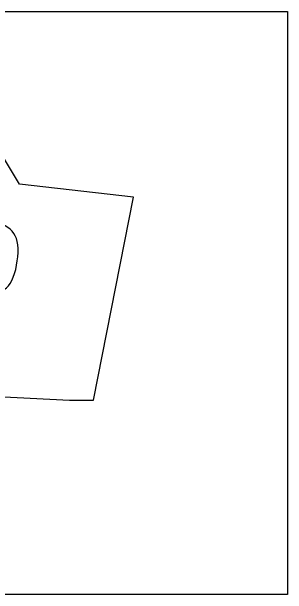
# Model space of a CAD drawing. Header units: metres. Extents: x 0 to 340, y 0 to 240.
# Drawn here: x 226.3 to 339.9, y 0 to 240.2 of the extents above; entities that cross this region are included whole.
import ezdxf

# ---------------------------------------------------------------- set-up
doc = ezdxf.new("R2010")
doc.units = ezdxf.units.M
for name, color, linetype, lineweight, true_color in [('Areas', 2, 'Continuous', 25, 0xffff00), ('Boundary', 1, 'Continuous', 25, 0xff0000), ('xSatellite', 178, 'Continuous', 25, 0x000000)]:
    doc.layers.add(name, color=color, linetype=linetype, lineweight=lineweight, true_color=true_color)
picture_1 = doc.add_image_def('image1.jpg', size_in_pixel=(938, 663))

msp = doc.modelspace()

# ---------------------------------------------------------------- linework, layer by layer
at = {"layer": 'Areas'}
msp.add_open_spline([(195.12, 114.46), (208.21, 117.67), (220, 124), (227, 127), (230.12, 144.09), (226, 152), (214.21, 155.68), (195.3, 156.28), (195.3, 156.28), (195.3, 156.28)], degree=3, dxfattribs=at)
at = {"layer": 'Boundary'}
for p, q in [((229.46, 169.1), (222.07, 181.47)), ((276.43, 163.78), (229.46, 169.1)), ((260, 80), (276.43, 163.78)), ((218.91, 81.6), (250.16, 80.04)), ((250.16, 80.04), (260, 80))]:
    msp.add_line(p, q, dxfattribs=at)

# ---------------------------------------------------------------- pictures from other files: only their frames are drawn
at = {"layer": 'xSatellite'}
image = msp.add_image(picture_1, insert=(0, 0), size_in_units=(339.86, 240.22), dxfattribs=at)
image.dxf.flags = 7

doc.saveas('drawing.dxf')
